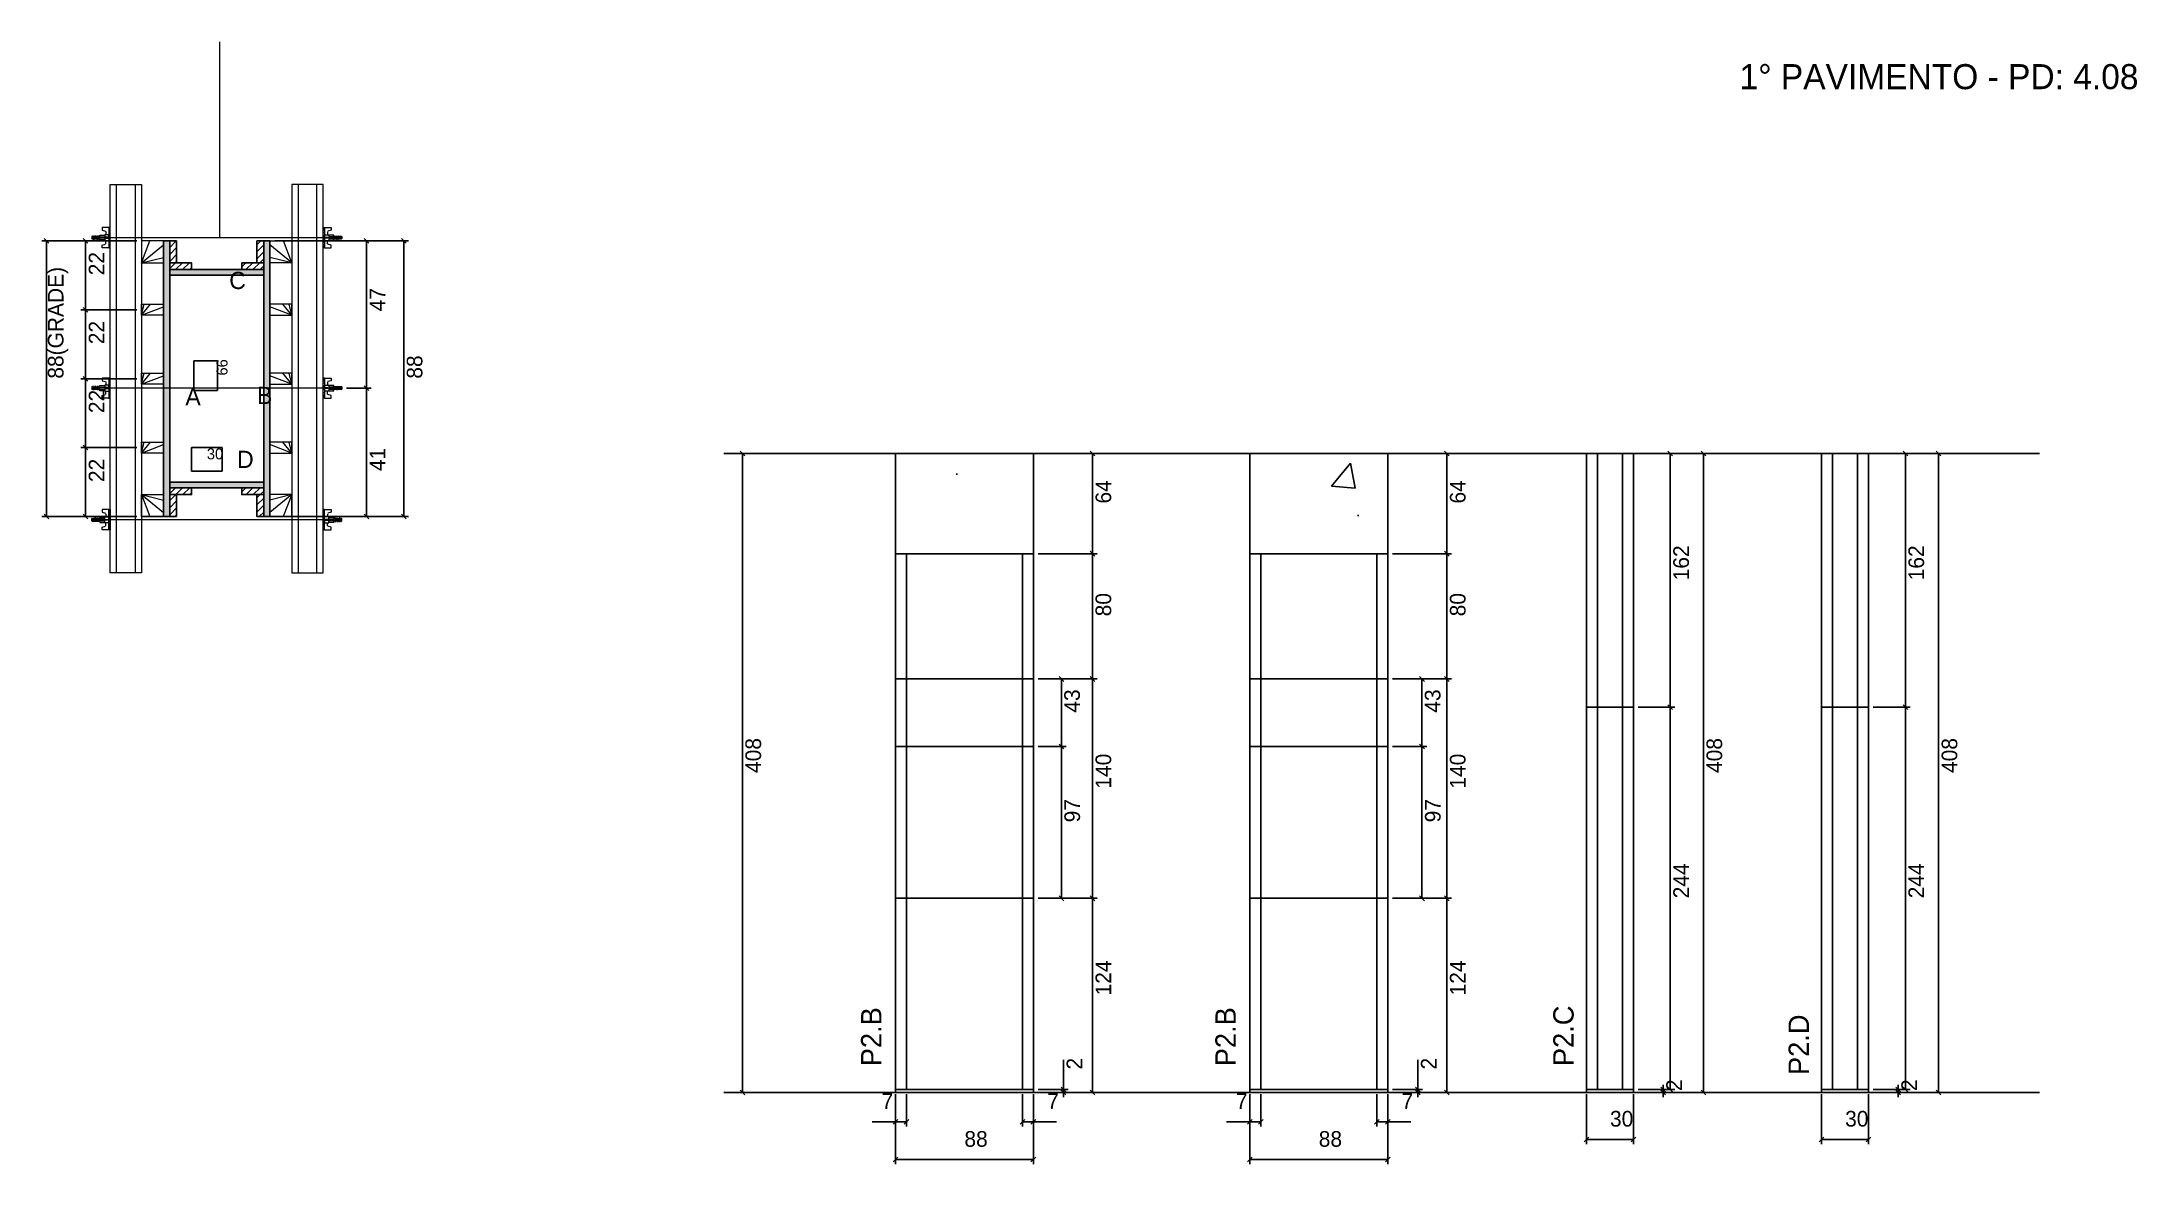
# Model space of a CAD drawing. Header units: metres. Extents: x 6307 to 7645, y 14357 to 15074.
import ezdxf

# ---------------------------------------------------------------- set-up
doc = ezdxf.new("R2010")
doc.units = ezdxf.units.M
for name, color, linetype in [('CHAPA', 7, 'Continuous'), ('COTA', 7, 'Continuous'), ('Hachura', 7, 'Continuous'), ('Madeira', 7, 'Continuous'), ('NOMENCLATURA', 7, 'Continuous'), ('Nível', 7, 'Continuous'), ('Painéis', 7, 'Continuous'), ('Perfil Metálico', 7, 'Continuous'), ('SARR_2.2x7', 7, 'Continuous'), ('SARRAFO', 7, 'Continuous'), ('Texto Seção', 7, 'Continuous'), ('TEXTO_GERAL', 7, 'Continuous')]:
    doc.layers.add(name, color=color, linetype=linetype)

msp = doc.modelspace()

# ---------------------------------------------------------------- hatches: boundary and pattern name
at = {"layer": 'COTA'}
h = msp.add_hatch(dxfattribs=at)
h.set_pattern_fill('AR-CONC')
h.paths.add_polyline_path([(6852.1, 14811), (6852.1, 14747), (6940.1, 14747), (6940.1, 14811), (6852.1, 14811)])
h = msp.add_hatch(dxfattribs=at)
h.set_pattern_fill('AR-CONC')
h.paths.add_polyline_path([(7078.3, 14811), (7078.3, 14747), (7166.3, 14747), (7166.3, 14811), (7078.3, 14811)])
at = {"layer": 'Hachura'}
h = msp.add_hatch(color=7, dxfattribs=at)
h.dxf.hatch_style = 1
h.paths.add_polyline_path([(6388.8, 14946.7), (6384.8, 14946.7), (6384.8, 14770.7), (6388.8, 14770.7), (6388.8, 14946.7), (6388.8, 14946.7)])
h = msp.add_hatch(dxfattribs=at)
h.set_pattern_fill('ANSI31')
h.paths.add_polyline_path([(6388.8, 14932.7), (6393.2, 14932.7), (6393.2, 14946.7), (6388.8, 14946.7), (6388.8, 14932.7)])
h = msp.add_hatch(dxfattribs=at)
h.set_pattern_fill('ANSI31')
h.paths.add_polyline_path([(6448.8, 14932.7), (6444.4, 14932.7), (6444.4, 14946.7), (6448.8, 14946.7), (6448.8, 14932.7)])
h = msp.add_hatch(color=7, dxfattribs=at)
h.dxf.hatch_style = 1
h.paths.add_polyline_path([(6448.8, 14946.7), (6452.8, 14946.7), (6452.8, 14770.7), (6448.8, 14770.7), (6448.8, 14946.7), (6448.8, 14946.7)])
h = msp.add_hatch(dxfattribs=at)
h.set_pattern_fill('ANSI31')
h.paths.add_polyline_path([(6388.8, 14928.3), (6388.8, 14932.7), (6402.8, 14932.7), (6402.8, 14928.3), (6388.8, 14928.3)])
h = msp.add_hatch(color=7, dxfattribs=at)
h.dxf.hatch_style = 1
h.paths.add_polyline_path([(6448.8, 14924.7), (6448.8, 14928.3), (6388.8, 14928.3), (6388.8, 14924.7), (6448.8, 14924.7)])
h = msp.add_hatch(color=7, dxfattribs=at)
h.dxf.hatch_style = 1
h.paths.add_polyline_path([(6448.8, 14924.7), (6448.8, 14928.3), (6388.8, 14928.3), (6388.8, 14924.7), (6448.8, 14924.7)])
h = msp.add_hatch(dxfattribs=at)
h.set_pattern_fill('ANSI31')
h.paths.add_polyline_path([(6448.8, 14928.3), (6448.8, 14932.7), (6434.8, 14932.7), (6434.8, 14928.3), (6448.8, 14928.3)])
h = msp.add_hatch(color=7, dxfattribs=at)
h.dxf.hatch_style = 1
h.paths.add_polyline_path([(6448.8, 14789.1), (6448.8, 14792.7), (6388.8, 14792.7), (6388.8, 14789.1), (6448.8, 14789.1)])
h = msp.add_hatch(color=7, dxfattribs=at)
h.dxf.hatch_style = 1
h.paths.add_polyline_path([(6448.8, 14789.1), (6448.8, 14792.7), (6388.8, 14792.7), (6388.8, 14789.1), (6448.8, 14789.1)])
h = msp.add_hatch(dxfattribs=at)
h.set_pattern_fill('ANSI31')
h.paths.add_polyline_path([(6388.8, 14784.7), (6388.8, 14789.1), (6402.8, 14789.1), (6402.8, 14784.7), (6388.8, 14784.7)])
h = msp.add_hatch(dxfattribs=at)
h.set_pattern_fill('ANSI31')
h.paths.add_polyline_path([(6388.8, 14784.7), (6393.2, 14784.7), (6393.2, 14770.7), (6388.8, 14770.7), (6388.8, 14784.7)])
h = msp.add_hatch(dxfattribs=at)
h.set_pattern_fill('ANSI31')
h.paths.add_polyline_path([(6448.8, 14784.7), (6448.8, 14789.1), (6434.8, 14789.1), (6434.8, 14784.7), (6448.8, 14784.7)])
h = msp.add_hatch(dxfattribs=at)
h.set_pattern_fill('ANSI31')
h.paths.add_polyline_path([(6448.8, 14784.7), (6444.4, 14784.7), (6444.4, 14770.7), (6448.8, 14770.7), (6448.8, 14784.7)])

# ---------------------------------------------------------------- linework, layer by layer
at = {"layer": 'CHAPA', "color": 1, "lineweight": 25}
for points in [[(6388.8, 14946.7), (6384.8, 14946.7), (6384.8, 14770.7), (6388.8, 14770.7)], [(6388.8, 14946.7), (6384.8, 14946.7), (6384.8, 14770.7), (6388.8, 14770.7)], [(6448.8, 14946.7), (6452.8, 14946.7), (6452.8, 14770.7), (6448.8, 14770.7)], [(6448.8, 14946.7), (6452.8, 14946.7), (6452.8, 14770.7), (6448.8, 14770.7)], [(6448.8, 14924.7), (6448.8, 14928.3), (6388.8, 14928.3), (6388.8, 14924.7)], [(6448.8, 14924.7), (6448.8, 14928.3), (6388.8, 14928.3), (6388.8, 14924.7)], [(6448.8, 14789.1), (6448.8, 14792.7), (6388.8, 14792.7), (6388.8, 14789.1)], [(6448.8, 14789.1), (6448.8, 14792.7), (6388.8, 14792.7), (6388.8, 14789.1)]]:
    msp.add_lwpolyline(points, close=True, dxfattribs=at)
at = {"layer": 'COTA', "color": 241, "lineweight": 25}
for p, q in [((6367.8, 14946.7), (6307.2, 14946.7)), ((6310.2, 14770.7), (6310.2, 14946.7)), ((6367.8, 14946.6), (6332.1, 14946.6)), ((6335.1, 14946.6), (6335.1, 14902.7)), ((6455.8, 14946.7), (6541.2, 14946.7)), ((6489.8, 14946.7), (6517.5, 14946.7)), ((6514.5, 14946.7), (6514.5, 14852.7)), ((6538.2, 14770.7), (6538.2, 14946.7)), ((6367.8, 14902.7), (6332.1, 14902.7)), ((6367.8, 14902.7), (6332.1, 14902.7)), ((6335.1, 14902.7), (6335.1, 14858.7)), ((6367.8, 14858.7), (6332.1, 14858.7)), ((6367.8, 14858.7), (6332.1, 14858.7)), ((6335.1, 14858.7), (6335.1, 14814.7)), ((6501.6, 14852.7), (6517.5, 14852.7)), ((6501.6, 14852.7), (6517.5, 14852.7)), ((6514.5, 14770.7), (6514.5, 14852.7)), ((6367.8, 14814.7), (6332.1, 14814.7)), ((6367.8, 14814.7), (6332.1, 14814.7)), ((6335.1, 14814.7), (6335.1, 14770.7)), ((6852.1, 14811), (6852.1, 14747)), ((6940.1, 14811), (6852.1, 14811)), ((6940.1, 14811), (6940.1, 14747)), ((7078.3, 14811), (7078.3, 14747)), ((7166.3, 14811), (7078.3, 14811)), ((7166.3, 14811), (7166.3, 14747)), ((6367.8, 14770.7), (6307.2, 14770.7)), ((6367.8, 14770.7), (6332.1, 14770.7)), ((6455.8, 14770.7), (6541.2, 14770.7)), ((6489.8, 14770.7), (6517.5, 14770.7))]:
    msp.add_line(p, q, dxfattribs=at)
at = {"layer": 'COTA', "color": 0, "lineweight": 25}
for p, q in [((6311.7, 14945.2), (6308.7, 14948.2)), ((6336.6, 14945.1), (6333.6, 14948.1)), ((6516, 14945.2), (6513, 14948.2)), ((6539.7, 14945.2), (6536.7, 14948.2)), ((6333.6, 14904.2), (6336.6, 14901.2)), ((6336.6, 14901.2), (6333.6, 14904.2)), ((6333.6, 14860.2), (6336.6, 14857.2)), ((6336.6, 14857.2), (6333.6, 14860.2)), ((6516, 14851.2), (6513, 14854.2)), ((6513, 14854.2), (6516, 14851.2)), ((6333.6, 14816.2), (6336.6, 14813.2)), ((6336.6, 14813.2), (6333.6, 14816.2)), ((6756, 14809.5), (6753, 14812.5)), ((6979.4, 14809.5), (6976.4, 14812.5)), ((7205.6, 14809.5), (7202.6, 14812.5)), ((7348.2, 14809.5), (7345.2, 14812.5)), ((7369.4, 14809.5), (7366.4, 14812.5)), ((7498.3, 14809.5), (7495.3, 14812.5)), ((7519.5, 14809.5), (7516.5, 14812.5)), ((6308.7, 14772.2), (6311.7, 14769.2)), ((6333.6, 14772.2), (6336.6, 14769.2)), ((6513, 14772.2), (6516, 14769.2)), ((6536.7, 14772.2), (6539.7, 14769.2)), ((6979.4, 14745.5), (6976.4, 14748.5)), ((6976.4, 14748.5), (6979.4, 14745.5)), ((7205.6, 14745.5), (7202.6, 14748.5)), ((7202.6, 14748.5), (7205.6, 14745.5)), ((6959.5, 14665.5), (6956.5, 14668.5)), ((6979.4, 14665.5), (6976.4, 14668.5)), ((6976.4, 14668.5), (6979.4, 14665.5)), ((7189.7, 14665.5), (7186.7, 14668.5)), ((7205.6, 14665.5), (7202.6, 14668.5)), ((7202.6, 14668.5), (7205.6, 14665.5)), ((7345.2, 14650.5), (7348.2, 14647.5)), ((7348.2, 14647.5), (7345.2, 14650.5)), ((7495.3, 14650.5), (7498.3, 14647.5)), ((7498.3, 14647.5), (7495.3, 14650.5)), ((6959.5, 14622.5), (6956.5, 14625.5)), ((6956.5, 14625.5), (6959.5, 14622.5)), ((7189.7, 14622.5), (7186.7, 14625.5)), ((7186.7, 14625.5), (7189.7, 14622.5)), ((6956.5, 14528.5), (6959.5, 14525.5)), ((6979.4, 14525.5), (6976.4, 14528.5)), ((6976.4, 14528.5), (6979.4, 14525.5)), ((7186.7, 14528.5), (7189.7, 14525.5)), ((7205.6, 14525.5), (7202.6, 14528.5)), ((7202.6, 14528.5), (7205.6, 14525.5)), ((6957.8, 14406.5), (6960.8, 14403.5)), ((7184, 14406.5), (7187, 14403.5)), ((7340.6, 14406.5), (7343.6, 14403.5)), ((7345.2, 14406.5), (7348.2, 14403.5)), ((7490.7, 14406.5), (7493.7, 14403.5)), ((7495.3, 14406.5), (7498.3, 14403.5)), ((6753, 14404.5), (6756, 14401.5)), ((6960.8, 14401.5), (6957.8, 14404.5)), ((6976.4, 14404.5), (6979.4, 14401.5)), ((7187, 14401.5), (7184, 14404.5)), ((7202.6, 14404.5), (7205.6, 14401.5)), ((7343.6, 14401.5), (7340.6, 14404.5)), ((7366.4, 14404.5), (7369.4, 14401.5)), ((7493.7, 14401.5), (7490.7, 14404.5)), ((7516.5, 14404.5), (7519.5, 14401.5)), ((6853.6, 14385.9), (6850.6, 14382.9)), ((6857.6, 14382.9), (6860.6, 14385.9)), ((6934.6, 14385.9), (6931.6, 14382.9)), ((6938.6, 14382.9), (6941.6, 14385.9)), ((7079.8, 14385.9), (7076.8, 14382.9)), ((7083.8, 14382.9), (7086.8, 14385.9)), ((7160.8, 14385.9), (7157.8, 14382.9)), ((7164.8, 14382.9), (7167.8, 14385.9)), ((7294.7, 14374.6), (7291.7, 14371.6)), ((7321.7, 14371.6), (7324.7, 14374.6)), ((7444.8, 14374.6), (7441.8, 14371.6)), ((7471.8, 14371.6), (7474.8, 14374.6)), ((6853.6, 14361.8), (6850.6, 14358.8)), ((6938.6, 14358.8), (6941.6, 14361.8)), ((7079.8, 14361.8), (7076.8, 14358.8)), ((7164.8, 14358.8), (7167.8, 14361.8))]:
    msp.add_line(p, q, dxfattribs=at)
at = {"layer": 'COTA', "color": 180, "lineweight": 25}
for p, q in [((6419.2, 14870.2), (6404.2, 14870.2)), ((6404.2, 14870.2), (6404.2, 14851.2)), ((6419.2, 14851.2), (6419.2, 14870.2)), ((6404.2, 14851.2), (6419.2, 14851.2)), ((6422.2, 14814.7), (6402.8, 14814.7)), ((6402.8, 14814.7), (6402.8, 14799.7)), ((6422.2, 14799.7), (6422.2, 14814.7)), ((6402.8, 14799.7), (6422.2, 14799.7))]:
    msp.add_line(p, q, dxfattribs=at)
at = {"layer": 'COTA', "color": 4, "lineweight": 25}
for p, q in [((6745.6, 14811), (6757.5, 14811)), ((6754.5, 14403), (6754.5, 14811)), ((6943.1, 14811), (6980.9, 14811)), ((6977.9, 14747), (6977.9, 14811)), ((7169.3, 14811), (7207.1, 14811)), ((7204.1, 14747), (7204.1, 14811)), ((7326.2, 14811), (7370.9, 14811)), ((7326.2, 14811), (7349.7, 14811)), ((7346.7, 14811), (7346.7, 14649)), ((7367.9, 14403), (7367.9, 14811)), ((7476.3, 14811), (7521, 14811)), ((7476.3, 14811), (7499.8, 14811)), ((7496.8, 14811), (7496.8, 14649)), ((7518, 14403), (7518, 14811)), ((6943.1, 14747), (6980.9, 14747)), ((6943.1, 14747), (6980.9, 14747)), ((6977.9, 14667), (6977.9, 14747)), ((7169.3, 14747), (7207.1, 14747)), ((7169.3, 14747), (7207.1, 14747)), ((7204.1, 14667), (7204.1, 14747)), ((6943.1, 14667), (6961, 14667)), ((6943.1, 14667), (6980.9, 14667)), ((6943.1, 14667), (6980.9, 14667)), ((6958, 14624), (6958, 14667)), ((6977.9, 14667), (6977.9, 14527)), ((7169.3, 14667), (7191.2, 14667)), ((7169.3, 14667), (7207.1, 14667)), ((7169.3, 14667), (7207.1, 14667)), ((7188.2, 14624), (7188.2, 14667)), ((7204.1, 14667), (7204.1, 14527)), ((7326.2, 14649), (7349.7, 14649)), ((7326.2, 14649), (7349.7, 14649)), ((7346.7, 14649), (7346.7, 14405)), ((7476.3, 14649), (7499.8, 14649)), ((7476.3, 14649), (7499.8, 14649)), ((7496.8, 14649), (7496.8, 14405)), ((6943.1, 14624), (6961, 14624)), ((6943.1, 14624), (6961, 14624)), ((6958, 14527), (6958, 14624)), ((7169.3, 14624), (7191.2, 14624)), ((7169.3, 14624), (7191.2, 14624)), ((7188.2, 14527), (7188.2, 14624)), ((6943.1, 14527), (6961, 14527)), ((6943.1, 14527), (6980.9, 14527)), ((6943.1, 14527), (6980.9, 14527)), ((6977.9, 14403), (6977.9, 14527)), ((7169.3, 14527), (7191.2, 14527)), ((7169.3, 14527), (7207.1, 14527)), ((7169.3, 14527), (7207.1, 14527)), ((7204.1, 14403), (7204.1, 14527)), ((6959.3, 14405), (6959.3, 14423.8)), ((7185.5, 14405), (7185.5, 14423.8)), ((6943.1, 14405), (6962.3, 14405)), ((6959.3, 14403), (6959.3, 14405)), ((7169.3, 14405), (7188.5, 14405)), ((7185.5, 14403), (7185.5, 14405)), ((7326.2, 14405), (7345.1, 14405)), ((7326.2, 14405), (7349.7, 14405)), ((7342.1, 14405), (7342.1, 14408)), ((7342.1, 14403), (7342.1, 14405)), ((7476.3, 14405), (7495.2, 14405)), ((7476.3, 14405), (7499.8, 14405)), ((7492.2, 14405), (7492.2, 14408)), ((7492.2, 14403), (7492.2, 14405)), ((6745.6, 14403), (6757.5, 14403)), ((6852.1, 14402), (6852.1, 14357.3)), ((6852.1, 14400), (6852.1, 14381.4)), ((6859.1, 14402), (6859.1, 14381.4)), ((6933.1, 14402), (6933.1, 14381.4)), ((6940.1, 14402), (6940.1, 14357.3)), ((6940.1, 14400), (6940.1, 14381.4)), ((6943.1, 14403), (6962.3, 14403)), ((6943.1, 14403), (6980.9, 14403)), ((6959.3, 14403), (6959.3, 14400)), ((7078.3, 14402), (7078.3, 14357.3)), ((7078.3, 14400), (7078.3, 14381.4)), ((7085.3, 14402), (7085.3, 14381.4)), ((7159.3, 14402), (7159.3, 14381.4)), ((7166.3, 14402), (7166.3, 14357.3)), ((7166.3, 14400), (7166.3, 14381.4)), ((7169.3, 14403), (7188.5, 14403)), ((7169.3, 14403), (7207.1, 14403)), ((7185.5, 14403), (7185.5, 14400)), ((7293.2, 14402), (7293.2, 14370.1)), ((7323.2, 14402), (7323.2, 14370.1)), ((7326.2, 14403), (7345.1, 14403)), ((7326.2, 14403), (7370.9, 14403)), ((7342.1, 14403), (7342.1, 14400)), ((7443.3, 14402), (7443.3, 14370.1)), ((7473.3, 14402), (7473.3, 14370.1)), ((7476.3, 14403), (7495.2, 14403)), ((7476.3, 14403), (7521, 14403)), ((7492.2, 14403), (7492.2, 14400)), ((6852.1, 14384.4), (6837.3, 14384.4)), ((6859.1, 14384.4), (6852.1, 14384.4)), ((6933.1, 14384.4), (6940.1, 14384.4)), ((6940.1, 14384.4), (6954.8, 14384.4)), ((7078.3, 14384.4), (7063.5, 14384.4)), ((7085.3, 14384.4), (7078.3, 14384.4)), ((7159.3, 14384.4), (7166.3, 14384.4)), ((7166.3, 14384.4), (7181, 14384.4)), ((7293.2, 14373.1), (7323.2, 14373.1)), ((7443.3, 14373.1), (7473.3, 14373.1)), ((6940.1, 14360.3), (6852.1, 14360.3)), ((7166.3, 14360.3), (7078.3, 14360.3))]:
    msp.add_line(p, q, dxfattribs=at)
at = {"layer": 'Hachura', "color": 0, "lineweight": 9}
for p, q in [((6350.8, 14955.1), (6345.6, 14955.1)), ((6345.6, 14955.1), (6345.6, 14953.4)), ((6345.6, 14953.4), (6347.8, 14952.9)), ((6349.9, 14955.1), (6349.9, 14942.2)), ((6349.9, 14955.1), (6349.9, 14950)), ((6349.9, 14955), (6350.8, 14955)), ((6349.9, 14954.8), (6350.8, 14954.8)), ((6349.9, 14954.4), (6350.8, 14954.4)), ((6349.9, 14954), (6350.8, 14954)), ((6349.9, 14953.1), (6350.8, 14953.1)), ((6350.8, 14942.2), (6350.8, 14955.1)), ((6486.8, 14942.2), (6486.8, 14955.1)), ((6486.8, 14955.1), (6491.9, 14955.1)), ((6487.7, 14955), (6486.8, 14955)), ((6487.7, 14954.8), (6486.8, 14954.8)), ((6487.7, 14954.4), (6486.8, 14954.4)), ((6487.7, 14954), (6486.8, 14954)), ((6487.7, 14953.1), (6486.8, 14953.1)), ((6487.7, 14955.1), (6487.7, 14942.2)), ((6487.7, 14955.1), (6487.7, 14950)), ((6491.9, 14953.4), (6489.7, 14952.9)), ((6491.9, 14955.1), (6491.9, 14953.4)), ((6339.3, 14949.7), (6339, 14949.4)), ((6339, 14949.4), (6339, 14948.1)), ((6339.3, 14947.8), (6339, 14948.1)), ((6339.6, 14949.7), (6339.3, 14949.7)), ((6339.3, 14947.8), (6339.3, 14949.7)), ((6339.9, 14947.8), (6339.3, 14949.1)), ((6339.9, 14947.7), (6339.3, 14948.8)), ((6339.3, 14948.3), (6339.6, 14947.6)), ((6339.3, 14948), (6339.4, 14947.8)), ((6339.6, 14949.7), (6340.6, 14947.8)), ((6339.6, 14949.7), (6340.6, 14947.8)), ((6339.7, 14949.8), (6340.8, 14947.6)), ((6341, 14947.7), (6339.9, 14949.8)), ((6339.9, 14947.8), (6340.6, 14947.8)), ((6340.8, 14949.7), (6340.1, 14949.7)), ((6341.1, 14947.8), (6340.1, 14949.7)), ((6340.8, 14949.7), (6341.7, 14947.8)), ((6340.9, 14949.8), (6342, 14947.6)), ((6342.2, 14947.7), (6341.1, 14949.8)), ((6341.7, 14947.8), (6341.1, 14947.8)), ((6341.9, 14949.7), (6341.3, 14949.7)), ((6342.3, 14947.8), (6341.3, 14949.7)), ((6341.5, 14949.7), (6341.3, 14949.7)), ((6341.9, 14949.7), (6342.9, 14947.8)), ((6342, 14949.8), (6343.1, 14947.6)), ((6343.3, 14947.7), (6342.3, 14949.8)), ((6342.5, 14947.8), (6342.3, 14947.8)), ((6343.1, 14949.7), (6342.5, 14949.7)), ((6343.4, 14947.8), (6342.5, 14949.7)), ((6342.5, 14947.8), (6342.9, 14947.8)), ((6343.1, 14949.7), (6344.1, 14947.8)), ((6344.1, 14948.5), (6343.4, 14949.8)), ((6343.4, 14947.8), (6344.1, 14947.8)), ((6344.1, 14948.8), (6343.6, 14949.7)), ((6344.1, 14949.7), (6343.6, 14949.7)), ((6344.1, 14947), (6344.1, 14950.3)), ((6344.1, 14947), (6344.1, 14950.3)), ((6344.1, 14950.3), (6347.3, 14950.3)), ((6344.1, 14949.3), (6347.3, 14949.3)), ((6344.1, 14947.8), (6347.3, 14947.8)), ((6347.3, 14947), (6344.1, 14947)), ((6345.6, 14943.9), (6347.8, 14944.5)), ((6345.6, 14942.2), (6345.6, 14943.9)), ((6349.9, 14942.2), (6345.6, 14942.2)), ((6347.3, 14950.6), (6347.3, 14946.7)), ((6349.9, 14950.6), (6347.3, 14950.6)), ((6347.3, 14946.7), (6347.3, 14947)), ((6347.3, 14946.7), (6347.3, 14947)), ((6347.3, 14946.7), (6349.9, 14946.7)), ((6349.9, 14949), (6347.9, 14949)), ((6347.9, 14948.5), (6349.9, 14948.5)), ((6348.1, 14952.6), (6348.1, 14950.6)), ((6348.1, 14944.8), (6348.1, 14946.7)), ((6349.9, 14951.7), (6350.8, 14951.7)), ((6349.9, 14948.7), (6349.9, 14950.6)), ((6349.9, 14950), (6349.9, 14949.3)), ((6349.9, 14948.7), (6350.8, 14948.7)), ((6349.9, 14945.6), (6350.8, 14945.6)), ((6349.9, 14944.2), (6350.8, 14944.2)), ((6349.9, 14943.4), (6350.8, 14943.4)), ((6349.9, 14942.9), (6350.8, 14942.9)), ((6349.9, 14942.6), (6350.8, 14942.6)), ((6349.9, 14942.4), (6350.8, 14942.4)), ((6349.9, 14942.2), (6350.8, 14942.2)), ((6350.2, 14949.6), (6350, 14949.6)), ((6350, 14947.7), (6350.4, 14947.7)), ((6350.6, 14949.6), (6350.2, 14949.6)), ((6350.8, 14943.2), (6350.8, 14951)), ((6487.7, 14951.7), (6486.8, 14951.7)), ((6486.8, 14943.2), (6486.8, 14951)), ((6487.7, 14948.7), (6486.8, 14948.7)), ((6487.7, 14945.6), (6486.8, 14945.6)), ((6487.7, 14944.2), (6486.8, 14944.2)), ((6487.7, 14943.4), (6486.8, 14943.4)), ((6487.7, 14942.9), (6486.8, 14942.9)), ((6487.7, 14942.6), (6486.8, 14942.6)), ((6487.7, 14942.4), (6486.8, 14942.4)), ((6487.7, 14942.2), (6486.8, 14942.2)), ((6486.9, 14949.6), (6487.4, 14949.6)), ((6487.5, 14947.7), (6487.1, 14947.7)), ((6487.4, 14949.6), (6487.6, 14949.6)), ((6487.7, 14948.7), (6487.7, 14950.6)), ((6487.7, 14950.6), (6490.3, 14950.6)), ((6487.7, 14950), (6487.7, 14949.3)), ((6487.7, 14949), (6489.7, 14949)), ((6489.7, 14948.5), (6487.7, 14948.5)), ((6490.3, 14946.7), (6487.7, 14946.7)), ((6487.7, 14942.2), (6491.9, 14942.2)), ((6489.5, 14952.6), (6489.5, 14950.6)), ((6489.5, 14944.8), (6489.5, 14946.7)), ((6491.9, 14943.9), (6489.7, 14944.5)), ((6490.3, 14950.6), (6490.3, 14946.7)), ((6493.5, 14950.3), (6490.3, 14950.3)), ((6493.5, 14949.3), (6490.3, 14949.3)), ((6493.5, 14947.8), (6490.3, 14947.8)), ((6490.3, 14947), (6493.5, 14947)), ((6490.3, 14946.7), (6490.3, 14947)), ((6490.3, 14946.7), (6490.3, 14947)), ((6491.9, 14942.2), (6491.9, 14943.9)), ((6493.4, 14947), (6493.4, 14950.3)), ((6493.5, 14947), (6493.5, 14950.3)), ((6493.5, 14948.5), (6494.1, 14949.8)), ((6494.4, 14949.7), (6493.5, 14947.8)), ((6493.5, 14948.8), (6493.9, 14949.7)), ((6493.5, 14949.7), (6493.9, 14949.7)), ((6494.1, 14947.8), (6493.5, 14947.8)), ((6494.1, 14947.8), (6495.1, 14949.7)), ((6494.2, 14947.7), (6495.3, 14949.8)), ((6495.5, 14949.8), (6494.4, 14947.6)), ((6494.4, 14949.7), (6495.1, 14949.7)), ((6495.6, 14949.7), (6494.6, 14947.8)), ((6495.1, 14947.8), (6494.6, 14947.8)), ((6495.1, 14947.8), (6495.3, 14947.8)), ((6495.3, 14947.8), (6496.3, 14949.7)), ((6495.4, 14947.7), (6496.4, 14949.8)), ((6496.7, 14949.8), (6495.6, 14947.6)), ((6495.6, 14949.7), (6496.3, 14949.7)), ((6496.8, 14949.7), (6495.8, 14947.8)), ((6495.8, 14947.8), (6496.4, 14947.8)), ((6496, 14949.7), (6496.3, 14949.7)), ((6496.4, 14947.8), (6497.4, 14949.7)), ((6496.5, 14947.7), (6497.6, 14949.8)), ((6497.8, 14949.8), (6496.8, 14947.6)), ((6496.8, 14949.7), (6497.4, 14949.7)), ((6497.9, 14949.7), (6497, 14947.8)), ((6497.9, 14949.7), (6497, 14947.8)), ((6497.6, 14947.8), (6497, 14947.8)), ((6497.6, 14947.8), (6498.3, 14949.1)), ((6497.7, 14947.7), (6498.3, 14948.8)), ((6497.9, 14949.7), (6498.3, 14949.7)), ((6498.3, 14948.3), (6497.9, 14947.6)), ((6498.3, 14948), (6498.1, 14947.8)), ((6498.3, 14949.7), (6498.6, 14949.4)), ((6498.3, 14947.8), (6498.3, 14949.7)), ((6498.3, 14947.8), (6498.6, 14948.1)), ((6498.6, 14949.4), (6498.6, 14948.1)), ((6339.3, 14853.7), (6339, 14853.4)), ((6339, 14853.4), (6339, 14852.1)), ((6339.3, 14851.8), (6339, 14852.1)), ((6339.6, 14853.7), (6339.3, 14853.7)), ((6339.3, 14851.8), (6339.3, 14853.7)), ((6339.9, 14851.8), (6339.3, 14853.1)), ((6339.9, 14851.7), (6339.3, 14852.8)), ((6339.3, 14852.3), (6339.6, 14851.6)), ((6339.3, 14852), (6339.4, 14851.8)), ((6339.6, 14853.7), (6340.6, 14851.8)), ((6339.6, 14853.7), (6340.6, 14851.8)), ((6339.7, 14853.8), (6340.8, 14851.6)), ((6341, 14851.7), (6339.9, 14853.8)), ((6339.9, 14851.8), (6340.6, 14851.8)), ((6340.8, 14853.7), (6340.1, 14853.7)), ((6341.1, 14851.8), (6340.1, 14853.7)), ((6340.8, 14853.7), (6341.7, 14851.8)), ((6340.9, 14853.8), (6342, 14851.6)), ((6342.2, 14851.7), (6341.1, 14853.8)), ((6341.7, 14851.8), (6341.1, 14851.8)), ((6341.9, 14853.7), (6341.3, 14853.7)), ((6342.3, 14851.8), (6341.3, 14853.7)), ((6341.5, 14853.7), (6341.3, 14853.7)), ((6341.9, 14853.7), (6342.9, 14851.8)), ((6342, 14853.8), (6343.1, 14851.6)), ((6343.3, 14851.7), (6342.3, 14853.8)), ((6342.5, 14851.8), (6342.3, 14851.8)), ((6343.1, 14853.7), (6342.5, 14853.7)), ((6343.4, 14851.8), (6342.5, 14853.7)), ((6342.5, 14851.8), (6342.9, 14851.8)), ((6343.1, 14853.7), (6344.1, 14851.8)), ((6344.1, 14852.5), (6343.4, 14853.8)), ((6343.4, 14851.8), (6344.1, 14851.8)), ((6344.1, 14852.8), (6343.6, 14853.7)), ((6344.1, 14853.7), (6343.6, 14853.7)), ((6344.1, 14851), (6344.1, 14854.3)), ((6344.1, 14851), (6344.1, 14854.3)), ((6344.1, 14854.3), (6347.3, 14854.3)), ((6344.1, 14853.3), (6347.3, 14853.3)), ((6344.1, 14851.8), (6347.3, 14851.8)), ((6347.3, 14851), (6344.1, 14851)), ((6350.8, 14859.1), (6345.6, 14859.1)), ((6345.6, 14859.1), (6345.6, 14857.4)), ((6345.6, 14857.4), (6347.8, 14856.9)), ((6345.6, 14847.9), (6347.8, 14848.5)), ((6345.6, 14846.2), (6345.6, 14847.9)), ((6349.9, 14846.2), (6345.6, 14846.2)), ((6347.3, 14854.6), (6347.3, 14850.7)), ((6349.9, 14854.6), (6347.3, 14854.6)), ((6347.3, 14850.7), (6347.3, 14851)), ((6347.3, 14850.7), (6347.3, 14851)), ((6347.3, 14850.7), (6349.9, 14850.7)), ((6349.9, 14853), (6347.9, 14853)), ((6347.9, 14852.5), (6349.9, 14852.5)), ((6348.1, 14856.6), (6348.1, 14854.6)), ((6348.1, 14848.8), (6348.1, 14850.7)), ((6349.9, 14859.1), (6349.9, 14846.2)), ((6349.9, 14859.1), (6349.9, 14854)), ((6349.9, 14859), (6350.8, 14859)), ((6349.9, 14858.8), (6350.8, 14858.8)), ((6349.9, 14858.4), (6350.8, 14858.4)), ((6349.9, 14858), (6350.8, 14858)), ((6349.9, 14857.1), (6350.8, 14857.1)), ((6349.9, 14855.7), (6350.8, 14855.7)), ((6349.9, 14852.7), (6349.9, 14854.6)), ((6349.9, 14854), (6349.9, 14853.3)), ((6349.9, 14852.7), (6350.8, 14852.7)), ((6349.9, 14849.6), (6350.8, 14849.6)), ((6349.9, 14848.2), (6350.8, 14848.2)), ((6349.9, 14847.4), (6350.8, 14847.4)), ((6349.9, 14846.9), (6350.8, 14846.9)), ((6349.9, 14846.6), (6350.8, 14846.6)), ((6349.9, 14846.4), (6350.8, 14846.4)), ((6349.9, 14846.2), (6350.8, 14846.2)), ((6350.2, 14853.6), (6350, 14853.6)), ((6350, 14851.7), (6350.4, 14851.7)), ((6350.6, 14853.6), (6350.2, 14853.6)), ((6350.8, 14846.2), (6350.8, 14859.1)), ((6350.8, 14847.2), (6350.8, 14855)), ((6486.8, 14846.2), (6486.8, 14859.1)), ((6486.8, 14859.1), (6491.9, 14859.1)), ((6487.7, 14859), (6486.8, 14859)), ((6487.7, 14858.8), (6486.8, 14858.8)), ((6487.7, 14858.4), (6486.8, 14858.4)), ((6487.7, 14858), (6486.8, 14858)), ((6487.7, 14857.1), (6486.8, 14857.1)), ((6487.7, 14855.7), (6486.8, 14855.7)), ((6486.8, 14847.2), (6486.8, 14855)), ((6487.7, 14852.7), (6486.8, 14852.7)), ((6487.7, 14849.6), (6486.8, 14849.6)), ((6487.7, 14848.2), (6486.8, 14848.2)), ((6487.7, 14847.4), (6486.8, 14847.4)), ((6487.7, 14846.9), (6486.8, 14846.9)), ((6487.7, 14846.6), (6486.8, 14846.6)), ((6487.7, 14846.4), (6486.8, 14846.4)), ((6487.7, 14846.2), (6486.8, 14846.2)), ((6486.9, 14853.6), (6487.4, 14853.6)), ((6487.5, 14851.7), (6487.1, 14851.7)), ((6487.4, 14853.6), (6487.6, 14853.6)), ((6487.7, 14859.1), (6487.7, 14846.2)), ((6487.7, 14859.1), (6487.7, 14854)), ((6487.7, 14852.7), (6487.7, 14854.6)), ((6487.7, 14854.6), (6490.3, 14854.6)), ((6487.7, 14854), (6487.7, 14853.3)), ((6487.7, 14853), (6489.7, 14853)), ((6489.7, 14852.5), (6487.7, 14852.5)), ((6490.3, 14850.7), (6487.7, 14850.7)), ((6487.7, 14846.2), (6491.9, 14846.2)), ((6489.5, 14856.6), (6489.5, 14854.6)), ((6489.5, 14848.8), (6489.5, 14850.7)), ((6491.9, 14857.4), (6489.7, 14856.9)), ((6491.9, 14847.9), (6489.7, 14848.5)), ((6490.3, 14854.6), (6490.3, 14850.7)), ((6493.5, 14854.3), (6490.3, 14854.3)), ((6493.5, 14853.3), (6490.3, 14853.3)), ((6493.5, 14851.8), (6490.3, 14851.8)), ((6490.3, 14851), (6493.5, 14851)), ((6490.3, 14850.7), (6490.3, 14851)), ((6490.3, 14850.7), (6490.3, 14851)), ((6491.9, 14859.1), (6491.9, 14857.4)), ((6491.9, 14846.2), (6491.9, 14847.9)), ((6493.4, 14851), (6493.4, 14854.3)), ((6493.5, 14851), (6493.5, 14854.3)), ((6493.5, 14852.5), (6494.1, 14853.8)), ((6494.4, 14853.7), (6493.5, 14851.8)), ((6493.5, 14852.8), (6493.9, 14853.7)), ((6493.5, 14853.7), (6493.9, 14853.7)), ((6494.1, 14851.8), (6493.5, 14851.8)), ((6494.1, 14851.8), (6495.1, 14853.7)), ((6494.2, 14851.7), (6495.3, 14853.8)), ((6495.5, 14853.8), (6494.4, 14851.6)), ((6494.4, 14853.7), (6495.1, 14853.7)), ((6495.6, 14853.7), (6494.6, 14851.8)), ((6495.1, 14851.8), (6494.6, 14851.8)), ((6495.1, 14851.8), (6495.3, 14851.8)), ((6495.3, 14851.8), (6496.3, 14853.7)), ((6495.4, 14851.7), (6496.4, 14853.8)), ((6496.7, 14853.8), (6495.6, 14851.6)), ((6495.6, 14853.7), (6496.3, 14853.7)), ((6496.8, 14853.7), (6495.8, 14851.8)), ((6495.8, 14851.8), (6496.4, 14851.8)), ((6496, 14853.7), (6496.3, 14853.7)), ((6496.4, 14851.8), (6497.4, 14853.7)), ((6496.5, 14851.7), (6497.6, 14853.8)), ((6497.8, 14853.8), (6496.8, 14851.6)), ((6496.8, 14853.7), (6497.4, 14853.7)), ((6497.9, 14853.7), (6497, 14851.8)), ((6497.9, 14853.7), (6497, 14851.8)), ((6497.6, 14851.8), (6497, 14851.8)), ((6497.6, 14851.8), (6498.3, 14853.1)), ((6497.7, 14851.7), (6498.3, 14852.8)), ((6497.9, 14853.7), (6498.3, 14853.7)), ((6498.3, 14852.3), (6497.9, 14851.6)), ((6498.3, 14852), (6498.1, 14851.8)), ((6498.3, 14853.7), (6498.6, 14853.4)), ((6498.3, 14851.8), (6498.3, 14853.7)), ((6498.3, 14851.8), (6498.6, 14852.1)), ((6498.6, 14853.4), (6498.6, 14852.1)), ((6339.3, 14769.6), (6339, 14769.2)), ((6339, 14768), (6339, 14769.2)), ((6339.3, 14767.6), (6339, 14768)), ((6339.3, 14769.1), (6339.6, 14769.7)), ((6339.9, 14769.7), (6339.3, 14768.5)), ((6339.3, 14769.3), (6339.4, 14769.6)), ((6339.9, 14769.6), (6339.3, 14768.3)), ((6339.3, 14769.6), (6339.3, 14767.6)), ((6339.6, 14767.6), (6339.3, 14767.6)), ((6339.6, 14767.6), (6340.6, 14769.6)), ((6339.6, 14767.6), (6340.6, 14769.6)), ((6339.7, 14767.6), (6340.8, 14769.7)), ((6341, 14769.7), (6339.9, 14767.5)), ((6339.9, 14769.6), (6340.6, 14769.6)), ((6341.1, 14769.6), (6340.1, 14767.6)), ((6340.8, 14767.6), (6340.1, 14767.6)), ((6340.8, 14767.6), (6341.7, 14769.6)), ((6340.9, 14767.6), (6342, 14769.7)), ((6342.2, 14769.7), (6341.1, 14767.5)), ((6341.7, 14769.6), (6341.1, 14769.6)), ((6342.3, 14769.6), (6341.3, 14767.6)), ((6341.9, 14767.6), (6341.3, 14767.6)), ((6341.5, 14767.6), (6341.3, 14767.6)), ((6341.9, 14767.6), (6342.9, 14769.6)), ((6342, 14767.6), (6343.1, 14769.7)), ((6343.3, 14769.7), (6342.3, 14767.5)), ((6342.5, 14769.6), (6342.3, 14769.6)), ((6342.5, 14769.6), (6342.9, 14769.6)), ((6343.4, 14769.6), (6342.5, 14767.6)), ((6343.1, 14767.6), (6342.5, 14767.6)), ((6343.1, 14767.6), (6344.1, 14769.6)), ((6343.4, 14769.6), (6344.1, 14769.6)), ((6344.1, 14768.8), (6343.4, 14767.5)), ((6344.1, 14768.5), (6343.6, 14767.6)), ((6344.1, 14767.6), (6343.6, 14767.6)), ((6344.1, 14770.3), (6344.1, 14767)), ((6344.1, 14770.3), (6344.1, 14767)), ((6347.3, 14770.3), (6344.1, 14770.3)), ((6344.1, 14769.6), (6347.3, 14769.6)), ((6344.1, 14768), (6347.3, 14768)), ((6344.1, 14767), (6347.3, 14767)), ((6349.9, 14775.1), (6345.6, 14775.1)), ((6345.6, 14775.1), (6345.6, 14773.4)), ((6345.6, 14773.4), (6347.8, 14772.9)), ((6347.3, 14766.7), (6347.3, 14770.6)), ((6347.3, 14770.6), (6349.9, 14770.6)), ((6347.3, 14770.6), (6347.3, 14770.3)), ((6347.3, 14770.6), (6347.3, 14770.3)), ((6349.9, 14766.7), (6347.3, 14766.7)), ((6347.9, 14768.9), (6349.9, 14768.9)), ((6349.9, 14768.4), (6347.9, 14768.4)), ((6348.1, 14772.5), (6348.1, 14770.6)), ((6348.1, 14764.8), (6348.1, 14766.7)), ((6349.9, 14762.2), (6349.9, 14775.1)), ((6349.9, 14775.1), (6350.8, 14775.1)), ((6349.9, 14775), (6350.8, 14775)), ((6349.9, 14774.8), (6350.8, 14774.8)), ((6349.9, 14774.4), (6350.8, 14774.4)), ((6349.9, 14774), (6350.8, 14774)), ((6349.9, 14773.1), (6350.8, 14773.1)), ((6349.9, 14771.7), (6350.8, 14771.7)), ((6349.9, 14768.7), (6349.9, 14766.7)), ((6349.9, 14768.7), (6350.8, 14768.7)), ((6349.9, 14767.4), (6349.9, 14768)), ((6349.9, 14762.2), (6349.9, 14767.4)), ((6350, 14769.6), (6350.4, 14769.6)), ((6350.2, 14767.7), (6350, 14767.7)), ((6350.6, 14767.7), (6350.2, 14767.7)), ((6350.8, 14775.1), (6350.8, 14762.2)), ((6350.8, 14774.2), (6350.8, 14766.4)), ((6486.8, 14775.1), (6486.8, 14762.2)), ((6487.7, 14775.1), (6486.8, 14775.1)), ((6487.7, 14775), (6486.8, 14775)), ((6487.7, 14774.8), (6486.8, 14774.8)), ((6487.7, 14774.4), (6486.8, 14774.4)), ((6486.8, 14774.2), (6486.8, 14766.4)), ((6487.7, 14774), (6486.8, 14774)), ((6487.7, 14773.1), (6486.8, 14773.1)), ((6487.7, 14771.7), (6486.8, 14771.7)), ((6487.7, 14768.7), (6486.8, 14768.7)), ((6486.9, 14767.7), (6487.4, 14767.7)), ((6487.5, 14769.6), (6487.1, 14769.6)), ((6487.4, 14767.7), (6487.6, 14767.7)), ((6487.7, 14762.2), (6487.7, 14775.1)), ((6487.7, 14775.1), (6491.9, 14775.1)), ((6490.3, 14770.6), (6487.7, 14770.6)), ((6489.7, 14768.9), (6487.7, 14768.9)), ((6487.7, 14768.7), (6487.7, 14766.7)), ((6487.7, 14768.4), (6489.7, 14768.4)), ((6487.7, 14767.4), (6487.7, 14768)), ((6487.7, 14762.2), (6487.7, 14767.4)), ((6487.7, 14766.7), (6490.3, 14766.7)), ((6489.5, 14772.5), (6489.5, 14770.6)), ((6489.5, 14764.8), (6489.5, 14766.7)), ((6491.9, 14773.4), (6489.7, 14772.9)), ((6490.3, 14766.7), (6490.3, 14770.6)), ((6490.3, 14770.6), (6490.3, 14770.3)), ((6490.3, 14770.6), (6490.3, 14770.3)), ((6490.3, 14770.3), (6493.5, 14770.3)), ((6493.5, 14769.6), (6490.3, 14769.6)), ((6493.5, 14768), (6490.3, 14768)), ((6493.5, 14767), (6490.3, 14767)), ((6491.9, 14775.1), (6491.9, 14773.4)), ((6493.4, 14770.3), (6493.4, 14767)), ((6493.5, 14770.3), (6493.5, 14767)), ((6494.1, 14769.6), (6493.5, 14769.6)), ((6494.4, 14767.6), (6493.5, 14769.6)), ((6493.5, 14768.8), (6494.1, 14767.5)), ((6493.5, 14768.5), (6493.9, 14767.6)), ((6493.5, 14767.6), (6493.9, 14767.6)), ((6494.1, 14769.6), (6495.1, 14767.6)), ((6494.2, 14769.7), (6495.3, 14767.5)), ((6495.5, 14767.6), (6494.4, 14769.7)), ((6494.4, 14767.6), (6495.1, 14767.6)), ((6495.1, 14769.6), (6494.6, 14769.6)), ((6495.6, 14767.6), (6494.6, 14769.6)), ((6495.1, 14769.6), (6495.3, 14769.6)), ((6495.3, 14769.6), (6496.3, 14767.6)), ((6495.4, 14769.7), (6496.4, 14767.5)), ((6496.7, 14767.6), (6495.6, 14769.7)), ((6495.6, 14767.6), (6496.3, 14767.6)), ((6495.8, 14769.6), (6496.4, 14769.6)), ((6496.8, 14767.6), (6495.8, 14769.6)), ((6496, 14767.6), (6496.3, 14767.6)), ((6496.4, 14769.6), (6497.4, 14767.6)), ((6496.5, 14769.7), (6497.6, 14767.5)), ((6497.8, 14767.6), (6496.8, 14769.7)), ((6496.8, 14767.6), (6497.4, 14767.6)), ((6497.9, 14767.6), (6497, 14769.6)), ((6497.6, 14769.6), (6497, 14769.6)), ((6497.9, 14767.6), (6497, 14769.6)), ((6497.6, 14769.6), (6498.3, 14768.3)), ((6497.7, 14769.7), (6498.3, 14768.5)), ((6498.3, 14769.1), (6497.9, 14769.7)), ((6497.9, 14767.6), (6498.3, 14767.6)), ((6498.3, 14769.3), (6498.1, 14769.6)), ((6498.3, 14769.6), (6498.6, 14769.2)), ((6498.3, 14769.6), (6498.3, 14767.6)), ((6498.3, 14767.6), (6498.6, 14768)), ((6498.6, 14768), (6498.6, 14769.2)), ((6345.6, 14763.9), (6347.8, 14764.5)), ((6345.6, 14762.2), (6345.6, 14763.9)), ((6350.8, 14762.2), (6345.6, 14762.2)), ((6349.9, 14765.6), (6350.8, 14765.6)), ((6349.9, 14764.2), (6350.8, 14764.2)), ((6349.9, 14763.4), (6350.8, 14763.4)), ((6349.9, 14762.9), (6350.8, 14762.9)), ((6349.9, 14762.6), (6350.8, 14762.6)), ((6349.9, 14762.4), (6350.8, 14762.4)), ((6487.7, 14765.6), (6486.8, 14765.6)), ((6487.7, 14764.2), (6486.8, 14764.2)), ((6487.7, 14763.4), (6486.8, 14763.4)), ((6487.7, 14762.9), (6486.8, 14762.9)), ((6487.7, 14762.6), (6486.8, 14762.6)), ((6487.7, 14762.4), (6486.8, 14762.4)), ((6486.8, 14762.2), (6491.9, 14762.2)), ((6491.9, 14763.9), (6489.7, 14764.5)), ((6491.9, 14762.2), (6491.9, 14763.9))]:
    msp.add_line(p, q, dxfattribs=at)
at = {"layer": 'Hachura', "color": 251, "lineweight": 9}
for p, q in [((6497.6, 14948.7), (6343.8, 14948.7)), ((6497.6, 14852.7), (6343.8, 14852.7)), ((6497.6, 14768.7), (6343.8, 14768.7))]:
    msp.add_line(p, q, dxfattribs=at)
at = {"layer": 'Madeira', "color": 126, "lineweight": 18}
for p, q in [((6370.8, 14932.6), (6376.2, 14946.7)), ((6370.8, 14932.6), (6384.8, 14944.2)), ((6466.8, 14932.6), (6452.8, 14944.2)), ((6466.8, 14932.6), (6461.4, 14946.7)), ((6370.8, 14932.6), (6384.8, 14936.1)), ((6466.8, 14932.6), (6452.8, 14936.1)), ((6370.8, 14899.2), (6376.5, 14906.2)), ((6370.8, 14899.2), (6372.5, 14906.2)), ((6370.8, 14899.2), (6384.8, 14904.6)), ((6466.8, 14899.2), (6452.8, 14904.6)), ((6466.8, 14899.2), (6461, 14906.2)), ((6466.8, 14899.2), (6465, 14906.2)), ((6370.8, 14855.2), (6376.5, 14862.2)), ((6370.8, 14855.2), (6372.5, 14862.2)), ((6370.8, 14855.2), (6384.8, 14860.6)), ((6466.8, 14855.2), (6452.8, 14860.6)), ((6466.8, 14855.2), (6461, 14862.2)), ((6466.8, 14855.2), (6465, 14862.2)), ((6370.8, 14811.2), (6376.5, 14818.2)), ((6370.8, 14811.2), (6372.5, 14818.2)), ((6370.8, 14811.2), (6384.8, 14816.6)), ((6466.8, 14811.2), (6452.8, 14816.6)), ((6466.8, 14811.2), (6461, 14818.2)), ((6466.8, 14811.2), (6465, 14818.2)), ((6370.8, 14784.7), (6384.8, 14773.2)), ((6370.8, 14784.7), (6384.8, 14781.2)), ((6370.8, 14784.7), (6376.2, 14770.7)), ((6466.8, 14784.7), (6452.8, 14773.2)), ((6466.8, 14784.7), (6452.8, 14781.2)), ((6466.8, 14784.7), (6461.3, 14770.7))]:
    msp.add_line(p, q, dxfattribs=at)
for points in [[(6370.8, 14770.7), (6384.8, 14770.7), (6384.8, 14946.7), (6370.8, 14946.6)], [(6370.8, 14932.6), (6384.8, 14932.7), (6384.8, 14946.7), (6370.8, 14946.6)], [(6466.8, 14770.7), (6452.8, 14770.7), (6452.8, 14946.7), (6466.8, 14946.6)], [(6466.8, 14932.6), (6452.8, 14932.7), (6452.8, 14946.7), (6466.8, 14946.6)], [(6370.8, 14899.2), (6370.8, 14906.2), (6384.8, 14906.2), (6384.8, 14899.2)], [(6466.8, 14899.2), (6466.8, 14906.2), (6452.8, 14906.2), (6452.8, 14899.2)], [(6370.8, 14855.2), (6370.8, 14862.2), (6384.8, 14862.2), (6384.8, 14855.2)], [(6466.8, 14855.2), (6466.8, 14862.2), (6452.8, 14862.2), (6452.8, 14855.2)], [(6370.8, 14811.2), (6370.8, 14818.2), (6384.8, 14818.2), (6384.8, 14811.2)], [(6466.8, 14811.2), (6466.8, 14818.2), (6452.8, 14818.2), (6452.8, 14811.2)], [(6370.8, 14784.7), (6384.8, 14784.7), (6384.8, 14770.7), (6370.8, 14770.7)], [(6466.8, 14784.7), (6452.8, 14784.7), (6452.8, 14770.7), (6466.8, 14770.7)]]:
    msp.add_lwpolyline(points, close=True, dxfattribs=at)
at = {"layer": 'Nível', "color": 4, "lineweight": 25}
for p, q in [((6742.6, 14811), (7582.4, 14811)), ((6742.6, 14403), (7582.4, 14403))]:
    msp.add_line(p, q, dxfattribs=at)
at = {"layer": 'Painéis', "color": 200, "lineweight": 25}
for p, q in [((7293.2, 14811), (7293.2, 14405)), ((7293.2, 14811), (7323.2, 14811)), ((7323.2, 14405), (7323.2, 14811)), ((7443.3, 14811), (7443.3, 14405)), ((7443.3, 14811), (7473.3, 14811)), ((7473.3, 14405), (7473.3, 14811)), ((6852.1, 14747), (6852.1, 14667)), ((6852.1, 14747), (6940.1, 14747)), ((6940.1, 14624), (6940.1, 14747)), ((7078.3, 14747), (7078.3, 14667)), ((7078.3, 14747), (7166.3, 14747)), ((7166.3, 14405), (7166.3, 14747)), ((6852.1, 14667), (6852.1, 14403)), ((6940.1, 14667), (6852.1, 14667)), ((7078.3, 14667), (7078.3, 14403)), ((7166.3, 14667), (7078.3, 14667)), ((7323.2, 14649), (7293.2, 14649)), ((7473.3, 14649), (7443.3, 14649)), ((6940.1, 14624), (6852.1, 14624)), ((6940.1, 14405), (6940.1, 14624)), ((7166.3, 14624), (7078.3, 14624)), ((6940.1, 14527), (6852.1, 14527)), ((7166.3, 14527), (7078.3, 14527)), ((6852.1, 14405), (6940.1, 14405)), ((7078.3, 14405), (7166.3, 14405)), ((7293.2, 14405), (7323.2, 14405)), ((7443.3, 14405), (7473.3, 14405))]:
    msp.add_line(p, q, dxfattribs=at)
for points in [[(6388.8, 14792.7), (6448.8, 14792.7), (6448.8, 14924.7), (6388.8, 14924.7)], [(6940.1, 14405), (6852.1, 14405), (6852.1, 14403), (6940.1, 14403)], [(7166.3, 14405), (7078.3, 14405), (7078.3, 14403), (7166.3, 14403)], [(7293.2, 14405), (7323.2, 14405), (7323.2, 14403), (7293.2, 14403)], [(7443.3, 14405), (7473.3, 14405), (7473.3, 14403), (7443.3, 14403)]]:
    msp.add_lwpolyline(points, close=True, dxfattribs=at)
at = {"layer": 'Perfil Metálico', "color": 224, "lineweight": 18}
for points in [[(6350.8, 14982.7), (6370.8, 14982.7), (6370.8, 14734.7), (6350.8, 14734.7)], [(6366.8, 14734.7), (6354.8, 14734.7), (6354.8, 14982.7), (6366.8, 14982.7)], [(6486.8, 14982.7), (6466.8, 14982.7), (6466.8, 14734.7), (6486.8, 14734.7)], [(6470.8, 14734.7), (6482.8, 14734.7), (6482.8, 14982.7), (6470.8, 14982.7)]]:
    msp.add_lwpolyline(points, close=True, dxfattribs=at)
at = {"layer": 'SARR_2.2x7', "color": 40, "lineweight": 25}
for p, q in [((7300.2, 14649), (7300.2, 14811)), ((7316.2, 14649), (7316.2, 14811)), ((7450.3, 14811), (7450.3, 14649)), ((7466.3, 14811), (7466.3, 14649)), ((6859.1, 14667), (6859.1, 14747)), ((6933.1, 14667), (6933.1, 14747)), ((7085.3, 14667), (7085.3, 14747)), ((7159.3, 14667), (7159.3, 14747)), ((6859.1, 14527), (6859.1, 14667)), ((6933.1, 14527), (6933.1, 14667)), ((7085.3, 14624), (7085.3, 14667)), ((7159.3, 14624), (7159.3, 14667)), ((7300.2, 14649), (7300.2, 14405)), ((7316.2, 14649), (7316.2, 14405)), ((7450.3, 14649), (7450.3, 14405)), ((7466.3, 14649), (7466.3, 14405)), ((7085.3, 14527), (7085.3, 14624)), ((7159.3, 14527), (7159.3, 14624)), ((6859.1, 14405), (6859.1, 14527)), ((6933.1, 14405), (6933.1, 14527)), ((7085.3, 14405), (7085.3, 14527)), ((7159.3, 14405), (7159.3, 14527))]:
    msp.add_line(p, q, dxfattribs=at)
at = {"layer": 'SARRAFO', "color": 251, "lineweight": 25}
for points in [[(6393.2, 14946.7), (6393.2, 14932.7), (6388.8, 14932.7), (6388.8, 14946.7)], [(6444.4, 14946.7), (6444.4, 14932.7), (6448.8, 14932.7), (6448.8, 14946.7)], [(6402.8, 14932.7), (6388.8, 14932.7), (6388.8, 14928.3), (6402.8, 14928.3)], [(6434.8, 14932.7), (6448.8, 14932.7), (6448.8, 14928.3), (6434.8, 14928.3)], [(6402.8, 14789.1), (6388.8, 14789.1), (6388.8, 14784.7), (6402.8, 14784.7)], [(6393.2, 14770.7), (6393.2, 14784.7), (6388.8, 14784.7), (6388.8, 14770.7)], [(6434.8, 14789.1), (6448.8, 14789.1), (6448.8, 14784.7), (6434.8, 14784.7)], [(6444.4, 14770.7), (6444.4, 14784.7), (6448.8, 14784.7), (6448.8, 14770.7)]]:
    msp.add_lwpolyline(points, close=True, dxfattribs=at)
at = {"layer": 'Texto Seção', "color": 252, "lineweight": 15}
msp.add_line((6420.7, 14948.7), (6420.7, 15073.7), dxfattribs=at)

# ---------------------------------------------------------------- texts
at = {"layer": 'COTA', "color": 241, "lineweight": 25}
for s, p in [('88(GRADE)', (6321, 14858.7)), ('22', (6347.1, 14924.7)), ('47', (6526.4, 14901.7)), ('22', (6347.1, 14880.7)), ('88', (6550.1, 14858.7)), ('22', (6347.1, 14836.7)), ('22', (6347.1, 14792.7)), ('41', (6526.4, 14799.7))]:
    msp.add_text(s, height=10, rotation=90, dxfattribs=at).set_placement(p)
at = {"layer": 'COTA', "color": 1, "lineweight": 25}
msp.add_text('66', height=7, rotation=90, dxfattribs=at).set_placement((6425.7, 14860.7))
msp.add_text('30', height=7, dxfattribs=at).set_placement((6412.5, 14807.2))
at = {"layer": 'COTA', "color": 240, "lineweight": 25}
for s, p in [('64', (6989.8, 14779)), ('64', (7216, 14779)), ('162', (7358.6, 14730)), ('162', (7508.7, 14730)), ('80', (6989.8, 14707)), ('80', (7216, 14707)), ('43', (6969.8, 14645.5)), ('43', (7200, 14645.5)), ('408', (6766.3, 14607)), ('140', (6989.8, 14597)), ('140', (7216, 14597)), ('408', (7379.8, 14607)), ('408', (7529.9, 14607)), ('97', (6969.9, 14575.5)), ('97', (7200.1, 14575.5)), ('244', (7358.6, 14527)), ('244', (7508.7, 14527)), ('124', (6989.8, 14465)), ('124', (7216, 14465)), ('2', (6971.3, 14417.7)), ('2', (7197.5, 14417.7)), ('2', (7354.1, 14404)), ('2', (7504.2, 14404))]:
    msp.add_text(s, height=10, rotation=90, dxfattribs=at).set_placement(p)
for s, p in [('7', (6843.2, 14392.5)), ('7', (6948.9, 14392.5)), ('7', (7069.4, 14392.5)), ('7', (7175.1, 14392.5)), ('30', (7308.2, 14381.3)), ('30', (7458.3, 14381.3)), ('88', (6896.1, 14368.4)), ('88', (7122.3, 14368.4))]:
    msp.add_text(s, height=10, dxfattribs=at).set_placement(p)
at = {"layer": 'NOMENCLATURA', "color": 2, "lineweight": 25}
msp.add_text('1° PAVIMENTO - PD: 4.08', height=16, dxfattribs=at).set_placement((7390.9, 15043.5))
at = {"layer": 'Texto Seção', "color": 7, "lineweight": 15}
for s, p in [('P2.B', (6843.1, 14419.8)), ('P2.B', (7069.3, 14419.8)), ('P2.C', (7285, 14419.9)), ('P2.D', (7435.2, 14414.2))]:
    msp.add_text(s, height=13, rotation=90, dxfattribs=at).set_placement(p)
at = {"layer": 'TEXTO_GERAL', "color": 7, "lineweight": 25}
for s, p in [('C', (6426.8, 14915.9)), ('A', (6398.8, 14841.7)), ('B', (6444.5, 14842.5)), ('D', (6431.8, 14801.7))]:
    msp.add_text(s, height=11, dxfattribs=at).set_placement(p)

doc.saveas('drawing.dxf')
